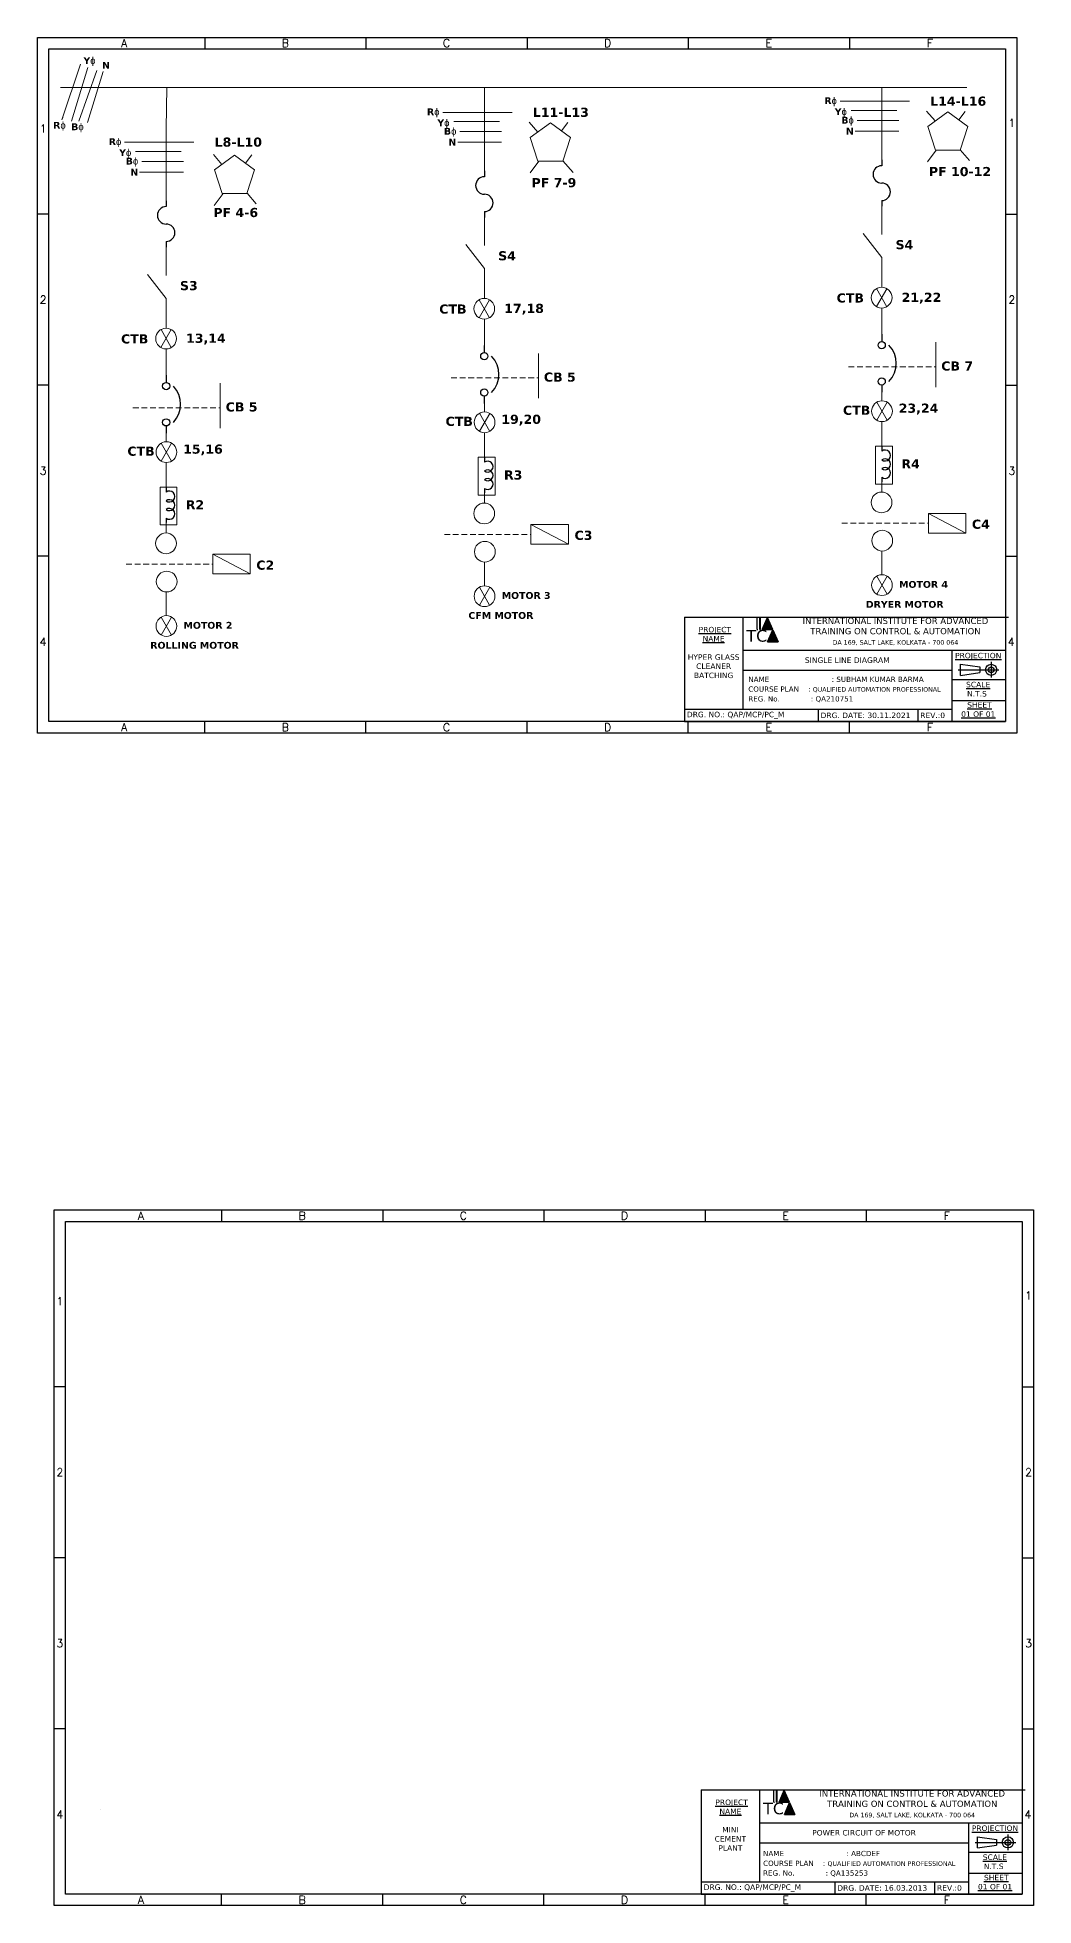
# Model space of a CAD drawing. Header units: millimetres. Extents: x 0 to 63260, y -9015 to 3579.
# Drawn here: x 27061 to 31422, y -9015 to -842 of the extents above; entities that cross this region are included whole.
import ezdxf
from ezdxf.enums import TextEntityAlignment as Align

# ---------------------------------------------------------------- set-up
doc = ezdxf.new("R2010")
doc.units = ezdxf.units.MM
doc.header["$LTSCALE"] = 10
doc.linetypes.add('DASHED', pattern=[0.75, 0.5, -0.25])
doc.styles.add('style2', font='verdana.ttf')

# ---------------------------------------------------------------- blocks, each defined once
blk = doc.blocks.new('Fuse')
at = {"color": 7}
for p, q in [((0, 0), (0.05, 0)), ((0.35, 0), (0.4, 0))]:
    blk.add_line(p, q, dxfattribs=at)
for centre, start, end in [((0.125, 0), 180, 0), ((0.275, 0), 0, 180)]:
    blk.add_arc(centre, 0.075, start, end, dxfattribs=at)
blk = doc.blocks.new('Circuit Breaker')
at = {"color": 7}
for p, q in [((0, 0), (0.049999, 0)), ((0.349999, 0), (0.399999, 0))]:
    blk.add_line(p, q, dxfattribs=at)
for centre in [(0.074999, 0), (0.324999, 0)]:
    blk.add_circle(centre, 0.025, dxfattribs=at)
blk.add_arc((0.199999, -0.081249), 0.18125, 46.39717, 133.6028, dxfattribs=at)
blk = doc.blocks.new('Inductor')
at = {"color": 7}
for p, q in [((0, 0), (0.05, 0)), ((0.35, 0), (0.4, 0))]:
    blk.add_line(p, q, dxfattribs=at)
for centre in [(0.1, 0.0375), (0.2, 0.0375), (0.3, 0.0375)]:
    blk.add_arc(centre, 0.0625, 323.1301, 216.8699, dxfattribs=at)

msp = doc.modelspace()

# ---------------------------------------------------------------- hatches: boundary and pattern name
h = msp.add_hatch(color=140)
h.paths.add_polyline_path([(30214.2, -3380.8), (30211.2, -3380.8), (30211.2, -3433.1), (30214.2, -3433.1)])
h.paths.add_polyline_path([(30226.4, -3380.8), (30223.4, -3380.8), (30223.4, -3433.1), (30226.4, -3433.1)])
for color, points in [(2, [(30257, -3380.8), (30234, -3433.1), (30280, -3433.1)]), (1, [(30280.4, -3434), (30257.4, -3486.4), (30303.5, -3486.4)]), (2, [(30330.3, -8510.1), (30307.3, -8562.4), (30353.3, -8562.4)]), (1, [(30353.7, -8563.4), (30330.7, -8615.7), (30376.7, -8615.7)])]:
    msp.add_hatch(color=color).paths.add_polyline_path(points)
h = msp.add_hatch(color=140)
h.paths.add_polyline_path([(30287.4, -8510.1), (30284.4, -8510.1), (30284.4, -8562.4), (30287.4, -8562.4)])
h.paths.add_polyline_path([(30299.7, -8510.1), (30296.7, -8510.1), (30296.7, -8562.4), (30299.7, -8562.4)])

# ---------------------------------------------------------------- linework, layer by layer
at = {"color": 6}
for p, q in [((27794.2, -842.5), (27794.2, -892.5)), ((28499.5, -842.5), (28499.5, -892.5)), ((29204.9, -842.5), (29204.9, -892.5)), ((29910.2, -842.5), (29910.2, -892.5)), ((30615.6, -842.5), (30615.6, -892.5)), ((27111.3, -1615.7), (27061.3, -1615.7)), ((31298.4, -1615.7), (31348.1, -1615.7)), ((27111.3, -2364), (27061.3, -2364)), ((31298.4, -2364), (31348.4, -2364)), ((27111.3, -3112.2), (27061.3, -3112.2)), ((31298.4, -3112.2), (31348.4, -3112.2)), ((27794.2, -3885.5), (27794.2, -3835.5)), ((28499.5, -3885.5), (28499.5, -3835.5)), ((29204.9, -3885.5), (29204.9, -3835.5)), ((29910.2, -3885.5), (29910.2, -3835.5)), ((30615.6, -3885.5), (30615.6, -3835.5)), ((27867.4, -5971.8), (27867.4, -6021.8)), ((28572.8, -5971.8), (28572.8, -6021.8)), ((29278.1, -5971.8), (29278.1, -6021.8)), ((29983.5, -5971.8), (29983.5, -6021.8)), ((30688.8, -5971.8), (30688.8, -6021.8)), ((27184.6, -6745.1), (27134.6, -6745.1)), ((31371.7, -6745.1), (31421.4, -6745.1)), ((27184.6, -7493.3), (27134.6, -7493.3)), ((31371.7, -7493.3), (31421.7, -7493.3)), ((27184.6, -8241.6), (27134.6, -8241.6)), ((31371.7, -8241.6), (31421.7, -8241.6)), ((27867.4, -9014.8), (27867.4, -8964.8)), ((28572.8, -9014.8), (28572.8, -8964.8)), ((29278.1, -9014.8), (29278.1, -8964.8)), ((29983.5, -9014.8), (29983.5, -8964.8)), ((30688.8, -9014.8), (30688.8, -8964.8))]:
    msp.add_line(p, q, dxfattribs=at)
at = {"lineweight": 9, "ltscale": 5}
for p, q in [((27250, -959.1), (27169, -1202.9)), ((27282.2, -974.6), (27211.2, -1208.4)), ((27255.3, -1061.6), (27163, -1061.6)), ((27322.1, -986.8), (27243.3, -1208.4)), ((27255.3, -1061.6), (31129, -1061.6)), ((27349.8, -992.4), (27281.1, -1215.1)), ((27322.1, -986.8), (27322.1, -986.8)), ((27627.9, -1061.6), (27625.1, -1240.7)), ((28656.2, -1061.6), (28656.2, -1061.6)), ((28844.2, -1061.6), (28844.2, -1061.6)), ((29017.7, -1426.8), (29017.7, -1061.6)), ((30756.8, -1061.6), (30756.8, -1403.7)), ((30574.9, -1121.9), (30878.4, -1121.9)), ((27169, -1202.9), (27172.5, -1192.6)), ((27211.2, -1208.4), (27211.2, -1208.4)), ((27281.1, -1215.1), (27281.1, -1215.1)), ((28835.7, -1170.4), (29139.3, -1170.4)), ((28883.8, -1210.7), (29083.6, -1210.7)), ((29214.1, -1214), (29251.4, -1256.7)), ((29382.3, -1214.7), (29355, -1251.4)), ((30622.9, -1162.2), (30822.7, -1162.2)), ((30649.8, -1206.3), (30832.3, -1206.3)), ((30953.3, -1165.4), (30990.5, -1208.1)), ((31121.5, -1166.2), (31094.1, -1202.9)), ((27443.2, -1301), (27746.7, -1301)), ((27625.1, -1240.7), (27625.1, -1582.7)), ((28901.1, -1301), (29093.2, -1301)), ((28910.7, -1254.9), (29093.2, -1254.9)), ((30640.2, -1252.4), (30832.3, -1252.4)), ((27491.2, -1341.3), (27691, -1341.3)), ((27518.1, -1385.4), (27700.6, -1385.4)), ((27831.6, -1355.5), (27868.9, -1398.2)), ((27999.8, -1356.3), (27972.5, -1393)), ((29256.5, -1383.8), (29217.9, -1435.6)), ((29361.5, -1382.8), (29405.7, -1433.4)), ((30995.7, -1335.2), (30957, -1387.1)), ((31100.6, -1334.2), (31141.3, -1380.8)), ((27508.5, -1431.5), (27700.6, -1431.5)), ((29405.7, -1433.4), (29405.7, -1433.4)), ((27874, -1525.3), (27835.4, -1577.2)), ((27978.9, -1524.3), (28019.6, -1571)), ((29017.7, -1528.4), (29017.7, -1528.4)), ((30756.8, -1479.8), (30756.8, -1479.9)), ((29017.7, -1630), (29017.7, -1753.6)), ((30756.8, -1581.5), (30756.8, -1705)), ((27625.1, -1658.9), (27625.1, -1659)), ((30756.8, -1805.2), (30675.8, -1700.5)), ((30756.8, -1705), (30756.8, -1705)), ((27625.1, -1760.6), (27625.1, -1884.1)), ((29017.7, -1853.8), (28936.6, -1749.1)), ((29017.7, -1753.6), (29017.7, -1753.6)), ((27625.1, -1984.3), (27544.1, -1879.6)), ((29017.7, -1853.8), (29017.7, -1984.2)), ((30756.8, -1805.2), (30756.8, -1935.6)), ((27625.1, -1884.1), (27625.1, -1884.1)), ((30779.3, -1941.8), (30733.6, -2020.1)), ((30734.2, -1941.4), (30778.7, -2020.5)), ((27625.1, -1984.3), (27625.1, -2114.7)), ((29040.2, -1990.3), (28994.4, -2068.7)), ((28995, -1990), (29039.5, -2069)), ((29017.7, -2028.9), (29017.7, -2030.2)), ((30756.8, -1980.3), (30756.8, -1981.6)), ((30756.8, -2026.3), (30756.8, -2172.8)), ((27647.6, -2120.9), (27601.9, -2199.2)), ((27602.5, -2120.5), (27647, -2199.6)), ((29017.7, -2074.9), (29017.7, -2221.4)), ((27625.1, -2159.4), (27625.1, -2160.7)), ((27625.1, -2205.4), (27625.1, -2351.9)), ((30993.7, -2176.4), (30993.7, -2372.3)), ((29254.6, -2225), (29254.6, -2420.9)), ((27862, -2355.5), (27862, -2551.4)), ((30756.8, -2363.3), (30756.8, -2432.5)), ((29017.7, -2411.9), (29017.7, -2481)), ((30780.7, -2438.6), (30735, -2517)), ((30735.6, -2438.3), (30780.1, -2517.3)), ((29041.6, -2487.2), (28995.9, -2565.5)), ((28996.5, -2486.8), (29041, -2565.9)), ((29017.7, -2524.5), (29017.7, -2528.2)), ((30756.8, -2475.9), (30756.8, -2479.6)), ((30756.8, -2523.1), (30756.8, -2652.6)), ((27625.1, -2542.4), (27625.1, -2611.6)), ((29017.7, -2571.7), (29017.7, -2701.1)), ((27649, -2617.7), (27603.3, -2696.1)), ((27603.9, -2617.4), (27648.4, -2696.4)), ((27625.1, -2655), (27625.1, -2658.7)), ((30756.8, -2690.7), (30756.8, -2690.8)), ((27625.1, -2702.2), (27625.1, -2831.6)), ((29017.7, -2739.2), (29017.7, -2739.3)), ((29017.7, -2777.3), (29017.7, -2777.4)), ((30756.8, -2728.8), (30756.8, -2728.9)), ((30756.8, -2767), (30756.8, -2831.3)), ((29017.7, -2815.5), (29017.7, -2879.9)), ((27625.1, -2869.7), (27625.1, -2869.9)), ((27625.1, -2907.8), (27625.1, -2908)), ((30960.8, -2924.7), (31125, -3010.6)), ((27625.1, -2946.1), (27625.1, -3010.4)), ((29221.6, -2973.3), (29385.9, -3059.2)), ((27829.1, -3103.8), (27993.3, -3189.7)), ((30756.8, -3089.2), (30756.8, -3093.7)), ((30756.8, -3093.7), (30756.8, -3193.1)), ((29017.7, -3137.7), (29017.7, -3142.3)), ((29017.7, -3142.3), (29017.7, -3241.6)), ((27625.1, -3268.3), (27625.1, -3272.8)), ((29041.4, -3247.8), (28995.7, -3326.2)), ((28996.3, -3247.5), (29040.8, -3326.5)), ((30780.6, -3199.3), (30734.8, -3277.6)), ((30735.4, -3198.9), (30779.9, -3278)), ((27625.1, -3272.8), (27625.1, -3372.2)), ((27648.8, -3378.4), (27603.1, -3456.7)), ((27603.7, -3378), (27648.2, -3457.1)), ((27337.2, -8593.1), (27337.2, -8593.1))]:
    msp.add_line(p, q, dxfattribs=at)
at = {"linetype": 'DASHED', "lineweight": 9, "ltscale": 5}
for p, q in [((30611.7, -2283.3), (30991.8, -2283.3)), ((28872.5, -2331.8), (29252.6, -2331.8)), ((27479.9, -2462.4), (27860.1, -2462.4)), ((28842.7, -3016.5), (29221.6, -3016.5)), ((30581.9, -2968), (30960.8, -2968)), ((27450.1, -3147.1), (27829.1, -3147.1))]:
    msp.add_line(p, q, dxfattribs=at)
at = {"color": 84}
for p, q in [((29893.7, -3378.5), (29893.7, -3835.5)), ((29893.7, -3378.5), (31311.8, -3378.5)), ((30148.5, -3378.5), (30148.5, -3781.2)), ((31298.4, -3354.6), (31298.4, -3835.5)), ((30148.5, -3523), (31298.4, -3523)), ((31063.4, -3523), (31063.4, -3835.5)), ((30148.5, -3610.8), (31063.4, -3610.8)), ((31063.4, -3651.5), (31298.4, -3651.5)), ((31063.4, -3743.5), (31298.4, -3743.5)), ((29893.7, -3781.2), (31063.4, -3781.2)), ((29893.7, -3835.5), (31298.4, -3835.5)), ((30478.6, -3781.2), (30478.6, -3835.5)), ((30914.8, -3781.2), (30914.8, -3835.5)), ((31371.7, -8484), (31371.7, -8964.8)), ((29967, -8507.9), (29967, -8964.8)), ((29967, -8507.9), (31385, -8507.9)), ((30221.8, -8507.9), (30221.8, -8910.6)), ((30221.8, -8652.3), (31371.7, -8652.3)), ((31136.7, -8652.3), (31136.7, -8964.8)), ((30221.8, -8740.1), (31136.7, -8740.1)), ((31136.7, -8780.8), (31371.7, -8780.8)), ((31136.7, -8872.8), (31371.7, -8872.8)), ((29967, -8910.6), (31136.7, -8910.6)), ((29967, -8964.8), (31371.7, -8964.8)), ((30551.8, -8910.6), (30551.8, -8964.8)), ((30988.1, -8910.6), (30988.1, -8964.8))]:
    msp.add_line(p, q, dxfattribs=at)
at = {"color": 140}
for p, q in [((30214.2, -3380.8), (30211.2, -3380.8)), ((30211.2, -3433.1), (30211.2, -3380.8)), ((30226.4, -3380.8), (30223.4, -3380.8)), ((30223.4, -3433.1), (30223.4, -3380.8)), ((30226.4, -3433.1), (30226.4, -3380.8)), ((30287.4, -8510.1), (30284.4, -8510.1)), ((30284.4, -8562.4), (30284.4, -8510.1)), ((30299.7, -8510.1), (30296.7, -8510.1)), ((30296.7, -8562.4), (30296.7, -8510.1)), ((30299.7, -8562.4), (30299.7, -8510.1))]:
    msp.add_line(p, q, dxfattribs=at)
at = {"color": 2}
for p, q in [((30234, -3433.1), (30257, -3380.8)), ((30280, -3433.1), (30257, -3380.8)), ((30234, -3433.1), (30280, -3433.1)), ((30307.3, -8562.4), (30330.3, -8510.1)), ((30307.3, -8562.4), (30353.3, -8562.4)), ((30353.3, -8562.4), (30330.3, -8510.1))]:
    msp.add_line(p, q, dxfattribs=at)
at = {"color": 4}
for p, q in [((30211.2, -3433.1), (30214.2, -3433.1)), ((30223.4, -3433.1), (30226.4, -3433.1)), ((30284.4, -8562.4), (30287.4, -8562.4)), ((30296.7, -8562.4), (30299.7, -8562.4))]:
    msp.add_line(p, q, dxfattribs=at)
at = {"color": 1}
for p, q in [((30257.4, -3486.4), (30280.4, -3434)), ((30257.4, -3486.4), (30303.5, -3486.4)), ((30280.4, -3434), (30303.5, -3486.4)), ((30330.7, -8615.7), (30353.7, -8563.4)), ((30353.7, -8563.4), (30376.7, -8615.7)), ((30330.7, -8615.7), (30376.7, -8615.7))]:
    msp.add_line(p, q, dxfattribs=at)
at = {"color": 160}
for p, q in [((31101.9, -3584.6), (31186.2, -3596.4)), ((31235.6, -3574.6), (31235.6, -3643.2)), ((31091.9, -3608.9), (31269.9, -3608.9)), ((31101.9, -3633.2), (31186.2, -3621.4)), ((31165.2, -8738.3), (31343.2, -8738.3)), ((31175.2, -8714), (31259.5, -8725.8)), ((31308.9, -8704), (31308.9, -8772.6)), ((31175.2, -8762.6), (31259.5, -8750.8))]:
    msp.add_line(p, q, dxfattribs=at)
at = {"color": 240}
for points in [[(27061.3, -842.5), (31348.4, -842.5), (31348.4, -3885.5), (27061.3, -3885.5)], [(27111.3, -892.5), (31298.4, -892.5), (31298.4, -3835.5), (27111.3, -3835.5)], [(27134.6, -5971.8), (31421.7, -5971.8), (31421.7, -9014.8), (27134.6, -9014.8)], [(27184.6, -6021.8), (31371.7, -6021.8), (31371.7, -8964.8), (27184.6, -8964.8)]]:
    msp.add_lwpolyline(points, close=True, dxfattribs=at)
at = {"lineweight": 9, "ltscale": 5}
for points in [[(29306.8, -1216.4), (29218.8, -1280.3), (29252.4, -1383.8), (29361.1, -1383.8), (29394.8, -1280.3)], [(31045.9, -1167.9), (30958, -1231.8), (30991.6, -1335.2), (31100.3, -1335.2), (31133.9, -1231.8)], [(27924.3, -1358), (27836.3, -1421.9), (27869.9, -1525.3), (27978.6, -1525.3), (28012.2, -1421.9)], [(28990.9, -2679), (29065, -2679), (29065, -2844.8), (28990.9, -2844.8)], [(30730.1, -2630.5), (30804.2, -2630.5), (30804.2, -2796.2), (30730.1, -2796.2)], [(27598.4, -2809.6), (27672.5, -2809.6), (27672.5, -2975.3), (27598.4, -2975.3)], [(30960.8, -2924.7), (31125, -2924.7), (31125, -3010.6), (30960.8, -3010.6)], [(29221.6, -2973.3), (29385.9, -2973.3), (29385.9, -3059.2), (29221.6, -3059.2)], [(27829.1, -3103.8), (27993.3, -3103.8), (27993.3, -3189.7), (27829.1, -3189.7)]]:
    msp.add_lwpolyline(points, close=True, dxfattribs=at)
at = {"color": 160}
for points in [[(31101.9, -3633.2), (31101.9, -3584.6)], [(31186.2, -3596.4), (31186.2, -3621.4)], [(31175.2, -8762.6), (31175.2, -8714)], [(31259.5, -8725.8), (31259.5, -8750.8)]]:
    msp.add_lwpolyline(points, dxfattribs=at)
at = {"lineweight": 9, "ltscale": 5}
for centre in [(30756.4, -1981), (29017.3, -2029.5), (27624.7, -2160.1), (30757.9, -2477.8), (29018.7, -2526.3), (27626.2, -2656.9), (30756.1, -2876.7), (29017, -2925.2), (27624.4, -3055.8), (30759.1, -3043.9), (29019.9, -3092.4), (27627.3, -3223), (29018.5, -3287), (30757.7, -3238.5), (27626, -3417.5)]:
    msp.add_circle(centre, 45.4, dxfattribs=at)
at = {"color": 160}
for centre, radius in [((31235.6, -3608.9), 24.3), ((31235.6, -3608.9), 12.5), ((31308.9, -8738.3), 24.3), ((31308.9, -8738.3), 12.5)]:
    msp.add_circle(centre, radius, dxfattribs=at)

# ---------------------------------------------------------------- block references
at = {"lineweight": 9, "ltscale": 5, "rotation": 270}
for name, p, xscale, yscale, zscale in [('Fuse', (30756.8, -1378.3), 508, 508, 508), ('Fuse', (29017.7, -1426.8), 508, 508, 508), ('Fuse', (27625.1, -1557.4), 508, 508, 508), ('Circuit Breaker', (29017.5, -2189.6), 635, 635, 635), ('Circuit Breaker', (30756.6, -2141.1), 635, 635, 635), ('Circuit Breaker', (27624.9, -2320.2), 635, 635, 635), ('Inductor', (29017.6, -2682.1), 381, 381, 381), ('Inductor', (30756.7, -2633.6), 381, 381, 381), ('Inductor', (27625, -2812.7), 381, 381, 381)]:
    msp.add_blockref(name, p, dxfattribs=dict(at, xscale=xscale, yscale=yscale, zscale=zscale))

# ---------------------------------------------------------------- texts
at = {"color": 140, "style": 'style2'}
for p in [(30210.1, -3485.8), (30283.4, -8615.2)]:
    msp.add_text('TC', height=50.87, dxfattribs=at).set_placement(p, align=Align.CENTER)
at = {"color": 2, "char_height": 35, "attachment_point": 5, "style": 'style2'}
for s, insert, width in [('{\\Fromans|c0;A}', (27441.5, -867.5), 705.35), ('{\\Fromans|c0;B}', (28146.8, -867.5), 705.35), ('{\\Fromans|c0;C}', (28852.2, -867.5), 705.35), ('{\\Fromans|c0;D}', (29557.5, -867.5), 705.35), ('{\\Fromans|c0;E}', (30262.9, -867.5), 705.35), ('\\pxqc;{\\Fromans|c0;F}', (30968.2, -867.5), 705.35), ('{\\Fromans|c0;1}', (27086.3, -1241.6), 50), ('{\\Fromans|c0;1}', (31326.3, -1216.6), 50), ('{\\Fromans|c0;2}', (27086.3, -1989.8), 50), ('{\\Fromans|c0;2}', (31326.3, -1989.8), 50), ('{\\Fromans|c0;3}', (27086.3, -2738.1), 50), ('{\\Fromans|c0;3}', (31326.3, -2738.1), 50), ('{\\Fromans|c0;4}', (27086.3, -3486.3), 50), ('{\\Fromans|c0;4}', (31323.4, -3486.3), 50), ('{\\Fromans|c0;A}', (27441.5, -3860.5), 705.35), ('{\\Fromans|c0;B}', (28146.8, -3860.5), 705.35), ('{\\Fromans|c0;C}', (28852.2, -3860.5), 705.35), ('{\\Fromans|c0;D}', (29557.5, -3860.5), 705.35), ('{\\Fromans|c0;E}', (30262.9, -3860.5), 705.35), ('\\pxqc;{\\Fromans|c0;F}', (30968.2, -3860.5), 705.35), ('{\\Fromans|c0;A}', (27514.8, -5996.8), 705.35), ('{\\Fromans|c0;B}', (28220.1, -5996.8), 705.35), ('{\\Fromans|c0;C}', (28925.5, -5996.8), 705.35), ('{\\Fromans|c0;D}', (29630.8, -5996.8), 705.35), ('{\\Fromans|c0;E}', (30336.2, -5996.8), 705.35), ('\\pxqc;{\\Fromans|c0;F}', (31041.5, -5996.8), 705.35), ('{\\Fromans|c0;1}', (27159.6, -6370.9), 50), ('{\\Fromans|c0;1}', (31399.6, -6345.9), 50), ('{\\Fromans|c0;2}', (27159.6, -7119.2), 50), ('{\\Fromans|c0;2}', (31399.6, -7119.2), 50), ('{\\Fromans|c0;3}', (27159.6, -7867.4), 50), ('{\\Fromans|c0;3}', (31399.6, -7867.4), 50), ('{\\Fromans|c0;4}', (27159.6, -8615.7), 50), ('{\\Fromans|c0;4}', (31396.7, -8615.7), 50), ('{\\Fromans|c0;A}', (27514.8, -8989.8), 705.35), ('{\\Fromans|c0;B}', (28220.1, -8989.8), 705.35), ('{\\Fromans|c0;C}', (28925.5, -8989.8), 705.35), ('{\\Fromans|c0;D}', (29630.8, -8989.8), 705.35), ('{\\Fromans|c0;E}', (30336.2, -8989.8), 705.35), ('\\pxqc;{\\Fromans|c0;F}', (31041.5, -8989.8), 705.35)]:
    msp.add_mtext(s, dxfattribs=dict(at, insert=insert, width=width))
at = {"lineweight": 9, "ltscale": 5, "attachment_point": 1}
for s, width, insert, char_height in [('{\\fVerdana|b1|i0|c0|p34;Y\\fISOCPEUR|b1|i0|c0|p34;ɸ}', 64.532, (27263, -929.1), 30), ('{\\fVerdana|b1|i0|c0|p34;N}', 64.532, (27344.9, -949.9), 30), ('{\\fVerdana|b1|i0|c0|p34;R\\fISOCPEUR|b1|i0|c0|p34;ɸ}', 64.532, (30505.5, -1104.6), 30), ('{\\fVerdana|b1|i0|c0|p34;L14-L16}', 334.848, (30968.8, -1101.5), 40), ('{\\fVerdana|b1|i0|c0|p34;R\\fISOCPEUR|b1|i0|c0|p34;ɸ}', 64.532, (27130.6, -1212), 30), ('{\\fVerdana|b1|i0|c0|p34;B\\fISOCPEUR|b1|i0|c0|p34;ɸ}', 64.532, (27209.4, -1218.5), 30), ('{\\fVerdana|b1|i0|c0|p34;R\\fISOCPEUR|b1|i0|c0|p34;ɸ}', 64.532, (28766.4, -1153.2), 30), ('{\\fVerdana|b1|i0|c0|p34;Y\\fISOCPEUR|b1|i0|c0|p34;ɸ}', 64.532, (28811.9, -1201), 30), ('{\\fVerdana|b1|i0|c0|p34;L11-L13}', 334.848, (29229.6, -1150.1), 40), ('{\\fVerdana|b1|i0|c0|p34;Y\\fISOCPEUR|b1|i0|c0|p34;ɸ}', 64.532, (30551.1, -1152.5), 30), ('{\\fVerdana|b1|i0|c0|p34;B\\fISOCPEUR|b1|i0|c0|p34;ɸ}', 64.532, (30579.9, -1189.6), 30), ('{\\fVerdana|b1|i0|c0|p34;R\\fISOCPEUR|b1|i0|c0|p34;ɸ}', 64.532, (27373.8, -1283.7), 30), ('{\\fVerdana|b1|i0|c0|p34;L8-L10}', 334.848, (27837.1, -1280.6), 40), ('{\\fVerdana|b1|i0|c0|p34;B\\fISOCPEUR|b1|i0|c0|p34;ɸ}', 64.532, (28840.7, -1238.2), 30), ('{\\fVerdana|b1|i0|c0|p34;N}', 64.532, (28860.7, -1286.1), 30), ('{\\fVerdana|b1|i0|c0|p34;N}', 64.532, (30599.9, -1237.6), 30), ('{\\fVerdana|b1|i0|c0|p34;Y\\fISOCPEUR|b1|i0|c0|p34;ɸ}', 64.532, (27419.4, -1331.6), 30), ('{\\fVerdana|b1|i0|c0|p34;B\\fISOCPEUR|b1|i0|c0|p34;ɸ}', 64.532, (27448.2, -1368.7), 30), ('{\\fVerdana|b1|i0|c0|p34;N}', 64.532, (27468.2, -1416.7), 30), ('{\\fVerdana|b1|i0|c0|p34;PF 7-9}', 334.848, (29224.2, -1458), 40), ('{\\fVerdana|b1|i0|c0|p34;PF 10-12}', 334.848, (30963.3, -1409.4), 40), ('{\\fVerdana|b1|i0|c0|p34;PF 4-6}', 334.848, (27831.6, -1588.5), 40), ('{\\fVerdana|b1|i0|c0|p34;S4}', 125.856, (29078, -1777.8), 40), ('{\\fVerdana|b1|i0|c0|p34;S4}', 125.856, (30817.2, -1729.3), 40), ('{\\fVerdana|b1|i0|c0|p34;S3}', 125.856, (27685.5, -1908.4), 40), ('{\\fVerdana|b1|i0|c0|p34;21,22}', 176.818, (30843.8, -1959.5), 40), ('{\\fVerdana|b1|i0|c0|p34;CTB}', 22.558, (28820.2, -2010.9), 40), ('{\\fVerdana|b1|i0|c0|p34;17,18}', 176.818, (29104.7, -2008), 40), ('{\\fVerdana|b1|i0|c0|p34;CTB}', 22.558, (30559.4, -1962.3), 40), ('{\\fVerdana|b1|i0|c0|p34;CTB}', 22.558, (27427.6, -2141.4), 40), ('{\\fVerdana|b1|i0|c0|p34;13,14}', 176.818, (27712.1, -2138.6), 40), ('{\\fVerdana|b1|i0|c0|p34;CB 7}', 216.88, (31017.3, -2260), 40), ('{\\fVerdana|b1|i0|c0|p34;CB 5}', 216.88, (29278.1, -2308.5), 40), ('{\\fVerdana|b1|i0|c0|p34;CB 5}', 216.88, (27885.6, -2439), 40), ('{\\fVerdana|b1|i0|c0|p34;23,24}', 176.818, (30831.1, -2444.5), 40), ('{\\fVerdana|b1|i0|c0|p34;CTB}', 22.558, (28847.9, -2502.1), 40), ('{\\fVerdana|b1|i0|c0|p34;19,20}', 176.818, (29091.9, -2493), 40), ('{\\fVerdana|b1|i0|c0|p34;CTB}', 22.558, (30587.1, -2453.5), 40), ('{\\fVerdana|b1|i0|c0|p34;CTB}', 22.558, (27455.4, -2632.6), 40), ('{\\fVerdana|b1|i0|c0|p34;15,16}', 176.818, (27699.3, -2623.6), 40), ('{\\fVerdana|b1|i0|c0|p34;R4}', 22.558, (30842.7, -2688.1), 40), ('{\\fVerdana|b1|i0|c0|p34;R3}', 22.558, (29103.6, -2736.7), 40), ('{\\fVerdana|b1|i0|c0|p34;R2}', 22.558, (27711, -2867.2), 40), ('{\\fVerdana|b1|i0|c0|p34;C3}', 22.558, (29412.2, -3000.6), 40), ('{\\fVerdana|b1|i0|c0|p34;C4}', 22.558, (31151.3, -2952), 40), ('{\\fVerdana|b1|i0|c0|p34;C2}', 22.558, (28019.6, -3131.1), 40), ('{\\fVerdana|b1|i0|c0|p34;MOTOR 3}', 508.496, (29093.7, -3268.8), 30), ('{\\fVerdana|b1|i0|c0|p34;MOTOR 4}', 508.496, (30832.9, -3220.3), 30), ('{\\fVerdana|b1|i0|c0|p34;DRYER MOTOR}', 508.496, (30687.2, -3307.7), 30), ('{\\fVerdana|b1|i0|c0|p34;MOTOR 2}', 508.496, (27701.1, -3399.4), 30), ('{\\fVerdana|b1|i0|c0|p34;CFM MOTOR}', 508.496, (28948, -3356.2), 30), ('{\\fVerdana|b1|i0|c0|p34;ROLLING MOTOR}', 508.496, (27555.5, -3486.8), 30)]:
    msp.add_mtext_dynamic_manual_height_columns(s, width=width, gutter_width=12.5, heights=[0], dxfattribs=dict(at, insert=insert, char_height=char_height))
at = {"color": 211, "char_height": 24, "style": 'style2'}
for s, insert, width, attachment_point in [('\\pxqc;\\P {\\LPROJECT\\PNAME} \\P\\PHYPER GLASS CLEANER BATCHING', (29893.7, -3513.4), 254.85, 4), ('\\pxqc;SINGLE LINE DIAGRAM', (30606, -3566.9), 914.86, 5), ('\\pxqc;{\\LPROJECTION} ', (31179, -3550.1), 235, 5), (' {\\LSCALE} \\PN.T.S\\P ', (31173.5, -3713.8), 235, 5), (' {\\LSHEET\\P01 OF 01\\P} ', (31179.4, -3802.8), 235, 5), (' DRG. NO.: QAP/MCP/PC_M', (29893.7, -3808.3), 579.277, 4), (' DRG. DATE: 30.11.2021', (30478.6, -3808.3), 457.43, 4), (' REV.:0 ', (30914.8, -3808.3), 457.43, 4), ('\\pxqc;\\P {\\LPROJECT\\PNAME} \\P\\PMINI\\PCEMENT\\PPLANT', (29967, -8642.8), 254.85, 4), ('\\pxqc;POWER CIRCUIT OF MOTOR', (30679.3, -8696.2), 914.86, 5), ('\\pxqc;{\\LPROJECTION} ', (31252.3, -8679.5), 235, 5), (' {\\LSCALE} \\PN.T.S\\P ', (31246.8, -8843.1), 235, 5), (' {\\LSHEET\\P01 OF 01\\P} ', (31252.7, -8932.2), 235, 5), (' DRG. NO.: QAP/MCP/PC_M', (29967, -8937.7), 579.277, 4), (' DRG. DATE: 16.03.2013', (30551.8, -8937.7), 457.43, 4), (' REV.:0 ', (30988.1, -8937.7), 457.43, 4)]:
    msp.add_mtext(s, dxfattribs=dict(at, insert=insert, width=width, attachment_point=attachment_point))
at = {"color": 140, "width": 963.119, "attachment_point": 2, "style": 'style2'}
for s, insert, char_height in [('INTERNATIONAL INSTITUTE FOR ADVANCED\\PTRAINING ON CONTROL & AUTOMATION', (30816.8, -3381.3), 27), ('DA 169, SALT LAKE, KOLKATA - 700 064', (30816.8, -3479), 20), ('INTERNATIONAL INSTITUTE FOR ADVANCED\\PTRAINING ON CONTROL & AUTOMATION', (30890.1, -8510.7), 27), ('DA 169, SALT LAKE, KOLKATA - 700 064', (30890.1, -8608.4), 20)]:
    msp.add_mtext(s, dxfattribs=dict(at, insert=insert, char_height=char_height))
at = {"color": 211, "char_height": 22.8, "width": 1173.883, "attachment_point": 4, "line_spacing_factor": 1.125, "style": 'style2'}
for s, insert in [('^INAME^I^I^I: SUBHAM KUMAR BARMA\\P^ICOURSE PLAN    : {\\H0.87719x;QUALIFIED AUTOMATION PROFESSIONAL}              \\P^IREG. No.^I^I: QA210751', (30081.6, -3695.2)), ('^INAME^I^I^I: ABCDEF\\P^ICOURSE PLAN    : {\\H0.87719x;QUALIFIED AUTOMATION PROFESSIONAL}              \\P^IREG. No.^I^I: QA135253', (30146.3, -8831.5))]:
    msp.add_mtext(s, dxfattribs=dict(at, insert=insert))

doc.saveas('drawing.dxf')
